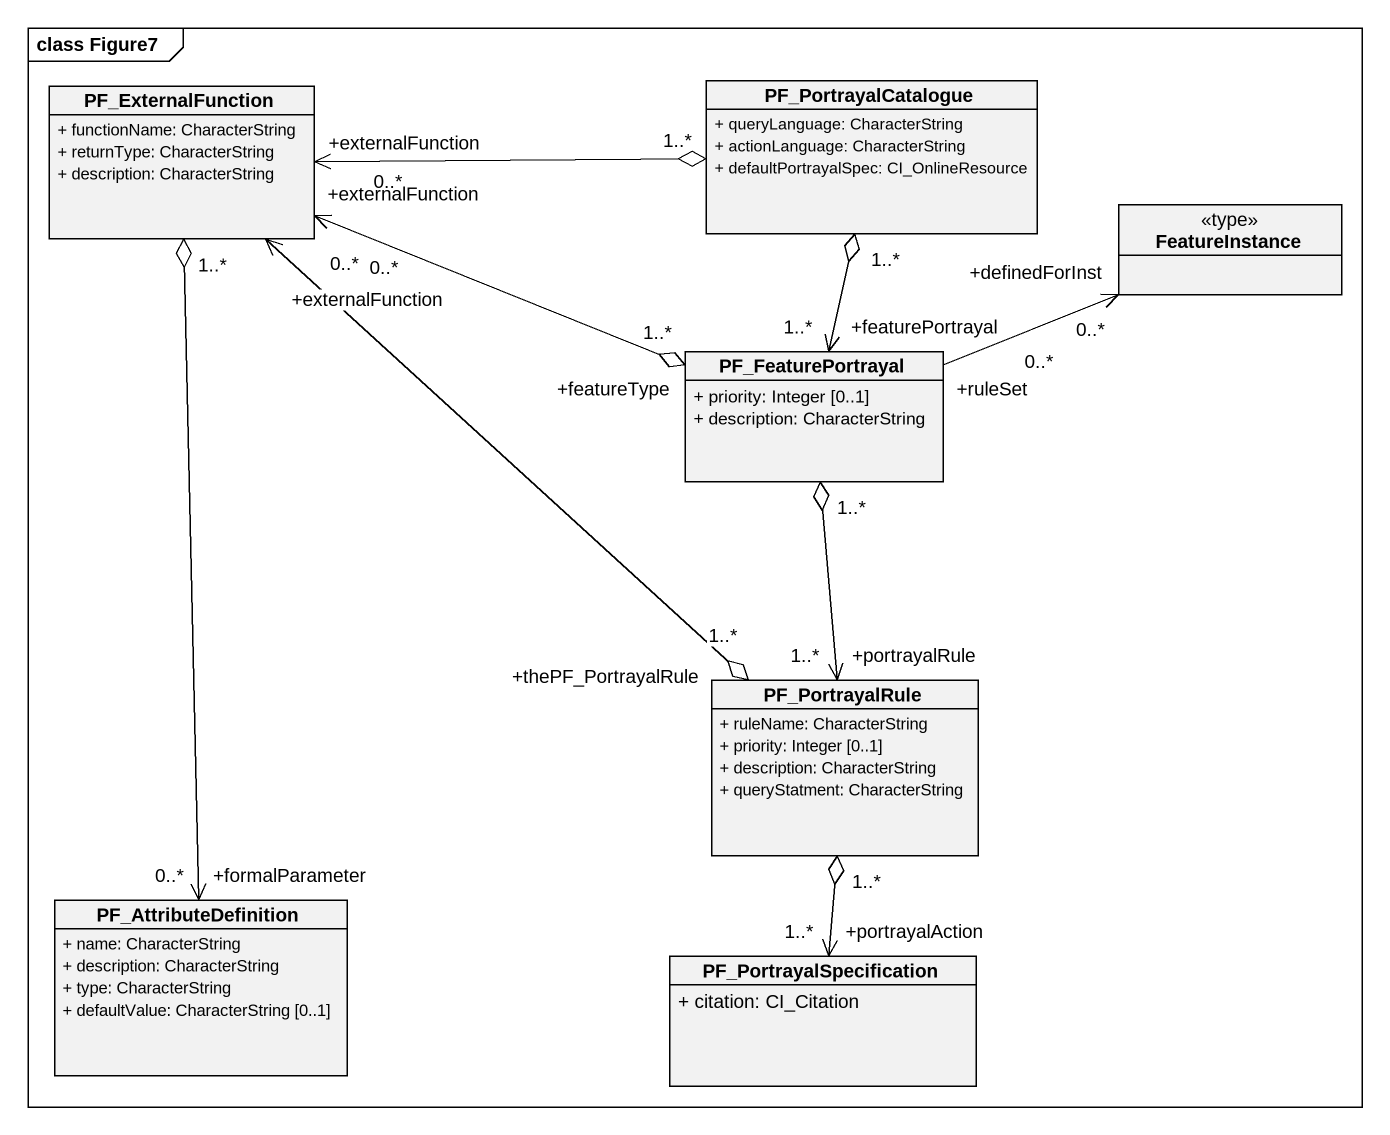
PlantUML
@startuml
mainframe class Figure7
hide circle
hide empty members
skinparam classAttributeIconSize 0
class PF_ExternalFunction {
  + functionName: CharacterString
  + returnType: CharacterString
  + description: CharacterString
}
class PF_PortrayalCatalogue {
  + queryLanguage: CharacterString
  + actionLanguage: CharacterString
  + defaultPortrayalSpec: CI_OnlineResource
}
class FeatureInstance <<type>>
class PF_FeaturePortrayal {
  + priority: Integer [0..1]
  + description: CharacterString
}
class PF_PortrayalRule {
  + ruleName: CharacterString
  + priority: Integer [0..1]
  + description: CharacterString
  + queryStatment: CharacterString
}
class PF_AttributeDefinition {
  + name: CharacterString
  + description: CharacterString
  + type: CharacterString
  + defaultValue: CharacterString [0..1]
}
class PF_PortrayalSpecification {
  + citation: CI_Citation
}
PF_ExternalFunction "+externalFunction\n0..*" <-right-o "+featureType\n1..*" PF_FeaturePortrayal
PF_ExternalFunction "+externalFunction\n0..*" <--o "+thePF_PortrayalRule\n1..*" PF_PortrayalRule
PF_PortrayalCatalogue "1..*" o-left-> "+externalFunction\n0..*" PF_ExternalFunction
PF_FeaturePortrayal "+featurePortrayal\n1..*" <-up-o "1..*" PF_PortrayalCatalogue
PF_FeaturePortrayal "+ruleSet\n0..*" -right-> "+definedForInst\n0..*" FeatureInstance
PF_PortrayalRule "+portrayalRule\n1..*" <-up-o "1..*" PF_FeaturePortrayal
PF_PortrayalRule "1..*" o--> "+portrayalAction\n1..*" PF_PortrayalSpecification
PF_AttributeDefinition "+formalParameter\n0..*" <-up-o "1..*" PF_ExternalFunction
@enduml
